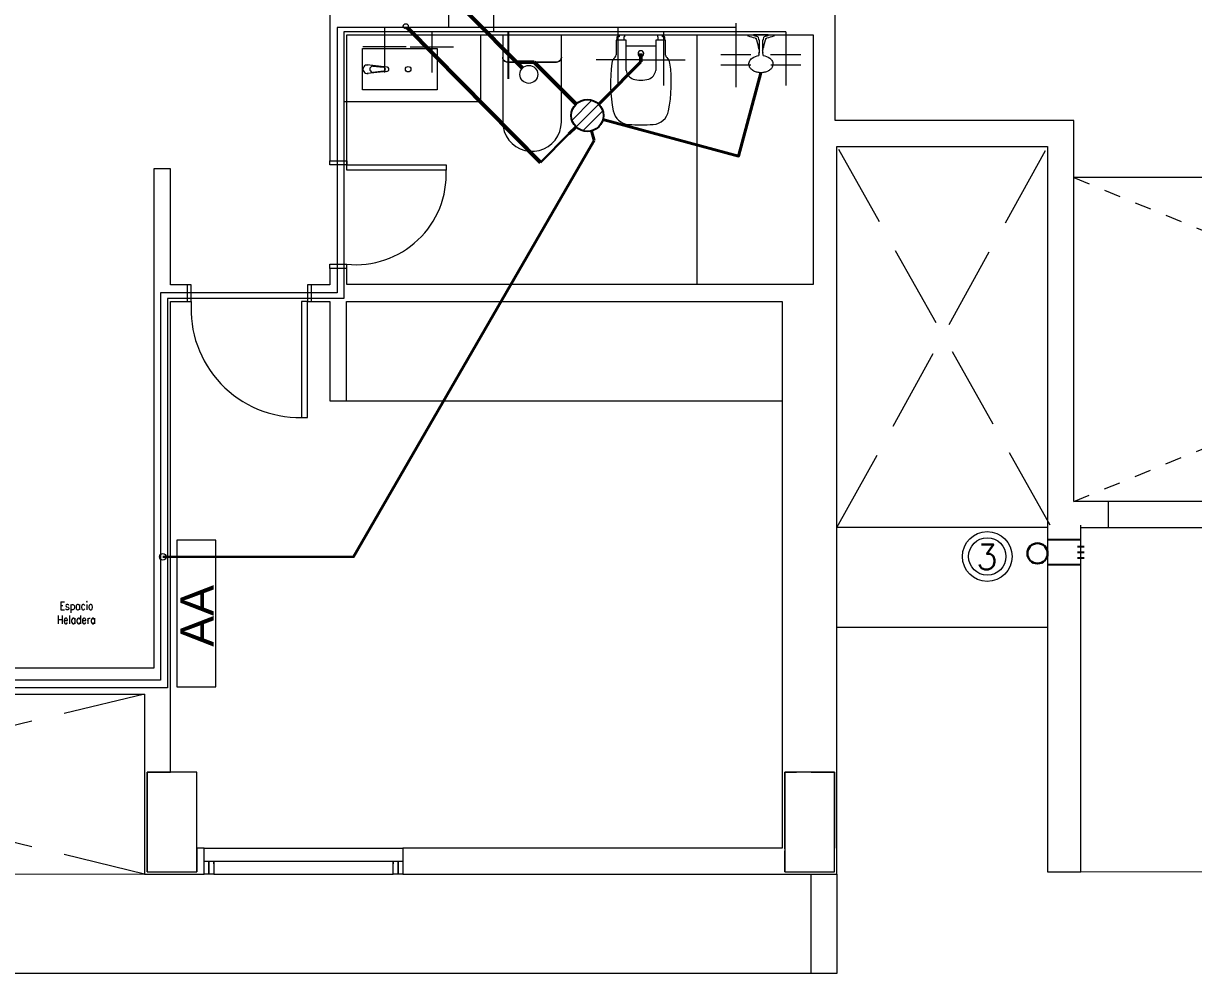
# Model space of a CAD drawing. Header units: millimetres. Extents: x 539 to 842, y -453 to -96.
# Drawn here: x 740.69 to 747.74, y -297.66 to -291.93 of the extents above; entities that cross this region are included whole.
import ezdxf

# ---------------------------------------------------------------- set-up
doc = ezdxf.new("R2010")
doc.units = ezdxf.units.MM
doc.header["$LTSCALE"] = 0.1
for name, pattern in [('ACAD_ISO02W100', [15, 12, -3]), ('CONTINUA', [0]), ('DASHED', [0.7, 0.5, -0.2])]:
    doc.linetypes.add(name, pattern=pattern)
doc.layers.get('0').update_dxf_attribs({"lineweight": 5})
for name, color, linetype, lineweight in [('00-Agua Caliente', 1, 'Continuous', 20), ('00-Agua Fria', 5, 'ACAD_ISO02W100', 20), ('A-DETL', 7, 'Continuous', 5), ('A-DETL-GENF', 7, 'Continuous', 5), ('MUEBLES', 250, 'Continuous', 5), ('P-SANR-FIXT', 7, 'Continuous', 5)]:
    doc.layers.add(name, color=color, linetype=linetype, lineweight=lineweight)
for name, color, linetype in [('00-Pluvial', 40, 'Continuous'), ('00-Secundario', 24, 'Continuous'), ('Textos', 7, 'Continuous')]:
    doc.layers.add(name, color=color, linetype=linetype)
doc.layers.add('00-Primario', color=7, linetype='Continuous', true_color=0xff2400)
doc.styles.add('Romans', font='romans.shx')
doc.styles.add('Romans 1.50', font='romans.shx', dxfattribs={"width": 0.8, "height": 0.15})
doc.styles.get("Standard").update_dxf_attribs({"font": 'arial.ttf'})

# ---------------------------------------------------------------- blocks, each defined once
blk = doc.blocks.new('Shower-Valve_Trim-KOHLER-Alteo-K-TS45106 - 2_5 GPM_ 2BZ-Oil-Rubed Nickel-684691-2-TORRE-ARQ- PB _-2_14_')
at = {"color": 8}
for p, q in [((6.7075, 2.8569), (6.718, 2.9001)), ((6.718, 2.9001), (6.721, 2.898)), ((6.7269, 2.9363), (6.7321, 2.9322)), ((6.6969, 2.8137), (6.7075, 2.8569)), ((6.7328, 2.8358), (6.7179, 2.8372)), ((6.7258, 2.8695), (6.7397, 2.8638)), ((6.7768, 2.8239), (6.73, 2.8241)), ((6.7346, 2.8396), (6.7339, 2.8366)), ((6.8134, 2.8203), (6.7346, 2.8396)), ((6.7402, 2.8627), (6.7395, 2.8597)), ((6.7395, 2.8597), (6.8183, 2.8404)), ((6.7426, 2.8755), (6.7842, 2.8541)), ((6.7781, 2.8243), (6.7784, 2.8256)), ((6.7848, 2.8518), (6.7851, 2.8531)), ((6.8239, 2.8413), (6.8318, 2.8394)), ((6.6946, 2.7787), (6.688, 2.7775)), ((6.7005, 2.8142), (6.6969, 2.8137)), ((6.8259, 2.8149), (6.8179, 2.8169))]:
    blk.add_line(p, q, dxfattribs=at)
for centre, radius, start, end in [((6.7192, 2.8954), 0.00318, 6.88973, 54.99277), ((6.5002, 2.8689), 0.2237, 0.86448, 6.88973), ((6.7291, 2.9283), 0.00488, 3.24425, 51.85077), ((5.9932, 2.8866), 0.742, 359.92493, 3.24425), ((6.5181, 2.9419), 0.2237, 325.59877, 331.62402), ((6.7176, 2.8341), 0.00308, 84.79207, 151.62402), ((6.726, 2.8167), 0.00706, 97.51629, 139.92493), ((6.727, 2.8724), 0.00308, 180.86448, 247.69643), ((6.725, 2.8244), 0.000695, 277.51629, 356.26599), ((6.7262, 2.8243), 0.000526, 67.96699, 174.17446), ((6.7301, 2.8339), 0.00985, 247.96699, 269.78928), ((6.7329, 2.8368), 0.000995, 264.79207, 346.24425), ((6.7501, 2.8856), 0.0149, 179.92493, 192.56357), ((6.7424, 2.8839), 0.00706, 192.56357, 234.97221), ((6.738, 2.8776), 0.000695, 336.22251, 54.97221), ((6.7391, 2.8771), 0.000526, 158.31404, 264.52152), ((6.7381, 2.8668), 0.00985, 62.69922, 84.52152), ((6.7393, 2.8629), 0.000995, 346.24425, 67.69643), ((6.7768, 2.8247), 0.000762, 270.09497, 0.78219), ((6.7785, 2.8247), 0.000925, 95.985, 180.78219), ((6.7786, 2.8242), 0.000513, 166.24425, 262.75471), ((6.7973, 2.4731), 0.3511, 89.93921, 93.06176), ((6.7838, 2.8534), 0.000762, 331.70632, 62.39354), ((6.7853, 2.8526), 0.000925, 151.70632, 236.5035), ((6.7856, 2.853), 0.000513, 69.7338, 166.24425), ((6.9644, 3.1558), 0.3511, 239.42674, 242.54929), ((6.8163, 2.83), 0.0125, 98.94639, 109.01015), ((6.8146, 2.8406), 0.00187, 52.85244, 98.94639), ((6.7883, 2.8258), 0.0319, 28.27667, 30.71305), ((6.8222, 2.8345), 0.00706, 76.24425, 123.30845), ((6.9162, 2.8068), 0.0905, 131.08312, 158.8669), ((6.8876, 2.8396), 0.0469, 98.13329, 131.08312), ((6.8866, 2.8465), 0.0399, 63.16756, 98.13329), ((6.8862, 2.8457), 0.0408, 36.25317, 63.16756), ((6.8665, 2.8313), 0.0652, 13.90573, 36.25317), ((6.8326, 2.8262), 0.0998, 346.24425, 359.21375), ((6.8454, 2.8261), 0.0869, 359.21375, 13.90573), ((6.6937, 2.7835), 0.00488, 280.63773, 329.24425), ((6.0602, 3.1604), 0.742, 329.24425, 332.56357), ((6.7, 2.8173), 0.00318, 277.49573, 325.59877), ((6.732, 2.8117), 0.0149, 139.92493, 152.56357), ((6.8164, 2.8304), 0.0125, 223.47835, 233.54211), ((6.81, 2.8218), 0.00187, 233.54211, 279.63606), ((6.8196, 2.8238), 0.00706, 209.18005, 256.24425), ((6.9158, 2.8049), 0.0905, 173.6216, 201.40538), ((6.8752, 2.789), 0.0469, 201.40538, 234.35521), ((6.8603, 2.8061), 0.0652, 296.23533, 318.58277), ((6.8441, 2.8205), 0.0869, 318.58277, 333.27475), ((6.8326, 2.8262), 0.0998, 333.27475, 346.24425), ((6.8711, 2.7833), 0.0399, 234.35521, 269.32094), ((6.8711, 2.7842), 0.0408, 269.32094, 296.23533)]:
    blk.add_arc(centre, radius, start, end, dxfattribs=at)
blk = doc.blocks.new('Sanitary_Toilets_Ceramica-Catalano_Zero-70-One-Piece-Close-Coupled-Syphonic - Default-V1-2-TORRE-ARQ- PB _-2_14_')
at = {"layer": 'A-DETL-GENF', "color": 8}
for p, q in [((0.0444, 0.177), (0.0015, 0.177)), ((0.0887, 0.177), (0.0444, 0.177)), ((0.1331, 0.177), (0.0887, 0.177)), ((0.1331, 0.177), (0.1423, 0.1755)), ((0.524, 0.177), (0.1331, 0.177)), ((0.1423, 0.1755), (0.1331, 0.177)), ((0.1423, 0.1755), (0.1507, 0.1713)), ((0.1507, 0.1713), (0.1423, 0.1755)), ((0.1507, 0.1713), (0.1573, 0.1646)), ((0.1573, 0.1646), (0.1507, 0.1713)), ((0.1573, 0.1646), (0.1616, 0.1563)), ((0.1616, 0.1563), (0.1573, 0.1646)), ((0.1616, 0.1563), (0.1631, 0.147)), ((0.1631, 0.147), (0.1616, 0.1563)), ((0.1631, 0.147), (0.1631, -0.147)), ((0.1631, 0.098), (0.1631, 0.147)), ((0.5531, 0.1746), (0.524, 0.177)), ((0.5815, 0.1674), (0.5531, 0.1746)), ((0.6082, 0.1557), (0.5815, 0.1674)), ((0.6327, 0.1397), (0.6082, 0.1557)), ((0.1631, 0.049), (0.1631, 0.098)), ((0.6542, 0.1199), (0.6327, 0.1397)), ((0.6722, 0.0968), (0.6542, 0.1199)), ((0.6861, 0.0711), (0.6722, 0.0968)), ((0.6956, 0.0435), (0.6861, 0.0711)), ((0.1631, 0), (0.1631, 0.049)), ((0.7004, 0.0146), (0.6956, 0.0435)), ((0.7004, -0.0146), (0.7004, 0.0146)), ((0.1631, -0.049), (0.1631, 0)), ((0.1631, -0.098), (0.1631, -0.049)), ((0.6861, -0.0711), (0.6956, -0.0435)), ((0.6956, -0.0435), (0.7004, -0.0146)), ((0.1631, -0.147), (0.1631, -0.098)), ((0.6082, -0.1557), (0.6327, -0.1397)), ((0.6327, -0.1397), (0.6542, -0.1199)), ((0.6542, -0.1199), (0.6722, -0.0968)), ((0.6722, -0.0968), (0.6861, -0.0711)), ((0.0015, -0.177), (0.0444, -0.177)), ((0.0444, -0.177), (0.0887, -0.177)), ((0.0887, -0.177), (0.1331, -0.177)), ((0.1423, -0.1755), (0.1331, -0.177)), ((0.1331, -0.177), (0.1423, -0.1755)), ((0.1331, -0.177), (0.524, -0.177)), ((0.1507, -0.1713), (0.1423, -0.1755)), ((0.1423, -0.1755), (0.1507, -0.1713)), ((0.1573, -0.1646), (0.1507, -0.1713)), ((0.1507, -0.1713), (0.1573, -0.1646)), ((0.1616, -0.1563), (0.1573, -0.1646)), ((0.1573, -0.1646), (0.1616, -0.1563)), ((0.1631, -0.147), (0.1616, -0.1563)), ((0.1616, -0.1563), (0.1631, -0.147)), ((0.524, -0.177), (0.5531, -0.1746)), ((0.5531, -0.1746), (0.5815, -0.1674)), ((0.5815, -0.1674), (0.6082, -0.1557))]:
    blk.add_line(p, q, dxfattribs=at)
blk = doc.blocks.new('Vitreous china bidet _ Debba _ Roca _ 355994xx0 - White - Debba- Roca-2705266-2-TORRE-ARQ- PB _-2_14_')
at = {"layer": 'P-SANR-FIXT', "color": 8}
for p, q in [((0.0357, 0.0802), (0.0357, 0.2622)), ((0.2143, 0.2622), (0.2143, 0.0802)), ((-0.0236, 0.1689), (-0.0236, 0.0802)), ((0.2736, 0.0802), (0.2738, 0.1687)), ((-0.0236, 0.0802), (-0.0194, 0.0802)), ((-0.0194, 0.0802), (-0.0194, 0.0596)), ((-0.0194, 0.0802), (0.0221, 0.0802)), ((0.0221, 0.0802), (0.0357, 0.0802)), ((0.0221, 0.0596), (0.0221, 0.0802)), ((0.0357, 0.1159), (0.2143, 0.1159)), ((0.2143, 0.0802), (0.2279, 0.0802)), ((0.2279, 0.0802), (0.2694, 0.0802)), ((0.2279, 0.0596), (0.2279, 0.0802)), ((0.2694, 0.0596), (0.2694, 0.0802)), ((0.2694, 0.0802), (0.2736, 0.0802)), ((-0.0194, 0.0596), (-0.006, 0.0596)), ((-0.006, 0.0596), (-0.006, 0.0508)), ((0.026, 0.0596), (0.0221, 0.0596)), ((0.026, 0.0508), (0.026, 0.0596)), ((0.224, 0.0596), (0.2279, 0.0596)), ((0.224, 0.0508), (0.224, 0.0596)), ((0.256, 0.0508), (0.256, 0.0596)), ((0.256, 0.0596), (0.2694, 0.0596))]:
    blk.add_line(p, q, dxfattribs=at)
for centre, radius, start, end in [((0.0575, 0.4868), 0.1013, 93.86915, 168.75559), ((0.125, -0.5106), 1.1009, 86.13085, 93.86915), ((0.1925, 0.4868), 0.1013, 11.24441, 86.13085), ((0.8089, 0.3374), 0.8673, 168.75559, 187.87391), ((-0.5589, 0.3374), 0.8673, 352.12609, 11.24441), ((0.1, 0.2529), 0.0649, 110.16908, 171.83092), ((0.1293, 0.1353), 0.1859, 91.32885, 106.15101), ((0.1207, 0.1353), 0.1859, 73.84899, 88.67115), ((0.15, 0.2529), 0.0649, 8.16908, 69.83092), ((0.0086, 0.2267), 0.0594, 187.87391, 225.1331), ((0.2414, 0.2267), 0.0594, 311.25476, 352.12609), ((-0.0411, 0.1689), 0.0175, 0, 63.70008), ((0.125, 0.1608), 0.0175, 0, 180), ((0.125, 0.1608), 0.0175, 180, 0), ((0.2904, 0.1686), 0.0167, 126.27151, 179.72849)]:
    blk.add_arc(centre, radius, start, end, dxfattribs=at)
blk = doc.blocks.new('Bacha 45x25cm')
at = {"layer": 'MUEBLES', "color": 8}
for p, q in [((0.1116, 0.1456), (0.0994, 0.0278)), ((0.1384, 0.1456), (0.1506, 0.0278)), ((0.1062, 0.0625), (0.1134, 0.1271)), ((0.1367, 0.1258), (0.1438, 0.0625))]:
    blk.add_line(p, q, dxfattribs=at)
blk.add_lwpolyline([(0, 0.45), (0.25, 0.45), (0.25, 0), (0, 0)], close=True, dxfattribs=at)
blk.add_circle((0.125, 0.275), 0.0166, dxfattribs=at)
for centre, radius, start, end in [((0.125, 0.1456), 0.0134, 0, 180), ((0.125, 0.1258), 0.0117, 360, 173.64144), ((0.125, 0.0278), 0.0256, 168.17214, 11.82786), ((0.125, 0.0625), 0.0188, 167.28289, 12.84679)]:
    blk.add_arc(centre, radius, start, end, dxfattribs=at)
blk = doc.blocks.new('2-2P F')
at = {"color": 8, "lineweight": 18}
for p, q in [((745.5831, -292.5165), (745.5831, -291.4704)), ((742.5348, -291.5556), (742.5348, -292.7598)), ((742.6363, -292.7598), (742.6363, -292.0001)), ((742.6363, -292.0001), (745.4491, -292.0001)), ((745.4491, -292.0001), (745.4491, -293.5071)), ((745.4531, -292.518), (745.4521, -292.518)), ((747.0209, -292.5165), (745.5831, -292.5165)), ((747.0184, -292.5165), (747.0184, -292.518)), ((747.0209, -294.8161), (747.0209, -292.5165)), ((745.5931, -297.0647), (745.5931, -292.674)), ((745.5931, -292.674), (746.8634, -292.674)), ((746.8634, -292.674), (746.8634, -294.9736)), ((742.5356, -292.7598), (742.6356, -292.7598)), ((742.5356, -292.7848), (742.5356, -292.7598)), ((742.6356, -292.7848), (742.5356, -292.7848)), ((742.6356, -292.7598), (742.6356, -292.7848)), ((742.6363, -292.7598), (742.6363, -292.7848)), ((742.6363, -292.8163), (742.6363, -292.7848)), ((742.6363, -292.7848), (743.2363, -292.7848)), ((743.2363, -292.7848), (743.2363, -292.8163)), ((741.5739, -292.8098), (741.4739, -292.8098)), ((741.4739, -292.8098), (741.4739, -295.8221)), ((741.5739, -293.5086), (741.5739, -292.8098)), ((743.2363, -292.8163), (742.6363, -292.8163)), ((751.8065, -292.8618), (747.0209, -292.8618)), ((742.5348, -293.4098), (742.5348, -293.5086)), ((742.5356, -293.3848), (742.6356, -293.3848)), ((742.5356, -293.4098), (742.5356, -293.3848)), ((742.6356, -293.4098), (742.5356, -293.4098)), ((742.6356, -293.3848), (742.6356, -293.4098)), ((742.6363, -293.5071), (742.6363, -293.4098)), ((741.6744, -293.5086), (741.5739, -293.5086)), ((741.6994, -293.5086), (741.6744, -293.5086)), ((741.6744, -293.5086), (741.6744, -293.6086)), ((741.6994, -293.6086), (741.6994, -293.5086)), ((742.4244, -293.5086), (742.3994, -293.5086)), ((742.3994, -293.5086), (742.3994, -293.6086)), ((742.5348, -293.5086), (742.4244, -293.5086)), ((742.4244, -293.6086), (742.4244, -293.5086)), ((745.4491, -293.5071), (742.6363, -293.5071)), ((741.5739, -296.4497), (741.5739, -293.6086)), ((741.5739, -293.6086), (741.6744, -293.6086)), ((741.6744, -293.6086), (741.6994, -293.6086)), ((742.3994, -293.6086), (742.3644, -293.6086)), ((742.3644, -293.6086), (742.3644, -294.3086)), ((742.3994, -294.3086), (742.3994, -293.6086)), ((742.3994, -293.6086), (742.4244, -293.6086)), ((742.4244, -293.6086), (742.5348, -293.6086)), ((742.5348, -293.6086), (742.5348, -294.2086)), ((742.6348, -293.6086), (745.2631, -293.6086)), ((742.6348, -294.2086), (742.6348, -293.6086)), ((745.2631, -293.6086), (745.2631, -296.9087)), ((742.5348, -294.2086), (742.6348, -294.2086)), ((742.6348, -294.2086), (745.2631, -294.2086)), ((742.3644, -294.3086), (742.3994, -294.3086)), ((747.2293, -294.8161), (747.0209, -294.8161)), ((747.2293, -294.8161), (747.2293, -294.9736)), ((751.5065, -294.8161), (747.2293, -294.8161)), ((746.8634, -294.9736), (745.5931, -294.9736)), ((746.8634, -294.9586), (746.8634, -297.0496)), ((747.0634, -297.0496), (747.0634, -294.9586)), ((747.0634, -294.9736), (747.2293, -294.9736)), ((747.2293, -294.9736), (751.5065, -294.9736)), ((745.5931, -295.5736), (746.8634, -295.5736)), ((741.4739, -295.8221), (738.9139, -295.8221)), ((738.9139, -295.9781), (741.4179, -295.9781)), ((741.4179, -295.9781), (741.4179, -297.0647)), ((741.5579, -296.4497), (741.4333, -296.4497)), ((741.4333, -296.4497), (741.4333, -297.0497)), ((741.4333, -297.0497), (741.4333, -296.4497)), ((741.4333, -296.4497), (741.5739, -296.4497)), ((741.5589, -296.4497), (741.5579, -296.4497)), ((741.5714, -296.4497), (741.5589, -296.4497)), ((741.5724, -296.4497), (741.5714, -296.4497)), ((741.5739, -296.4497), (741.5724, -296.4497)), ((741.7333, -296.4497), (741.5739, -296.4497)), ((741.7333, -296.9087), (741.7333, -296.4497)), ((745.3481, -296.4497), (745.2785, -296.4497)), ((745.2785, -296.4497), (745.2785, -296.9087)), ((745.2785, -296.9112), (745.2785, -296.4497)), ((745.2785, -296.4497), (745.3481, -296.4497)), ((745.4371, -296.4497), (745.3481, -296.4497)), ((745.4386, -296.4497), (745.4371, -296.4497)), ((745.4371, -296.4497), (745.5781, -296.4497)), ((745.4396, -296.4497), (745.4386, -296.4497)), ((745.4521, -296.4497), (745.4396, -296.4497)), ((745.4531, -296.4497), (745.4521, -296.4497)), ((745.5781, -296.4497), (745.4531, -296.4497)), ((745.5785, -296.4497), (745.5781, -296.4497)), ((745.5781, -296.4497), (745.5785, -296.4497)), ((745.5785, -296.9087), (745.5785, -296.4497)), ((745.5785, -296.4497), (745.5785, -296.9087)), ((741.7333, -296.9102), (741.7333, -296.9087)), ((741.7759, -296.9087), (741.7333, -296.9087)), ((741.7333, -296.9087), (741.7333, -297.0497)), ((741.7333, -296.9112), (741.7333, -296.9102)), ((741.7333, -296.9237), (741.7333, -296.9112)), ((741.7333, -296.9247), (741.7333, -296.9237)), ((741.7333, -297.0497), (741.7333, -296.9247)), ((741.7759, -296.9867), (741.7759, -296.9087)), ((741.7759, -296.9087), (742.9759, -296.9087)), ((745.2631, -296.9087), (742.9759, -296.9087)), ((742.9759, -296.9087), (742.9759, -296.9867)), ((745.2785, -296.9112), (745.2781, -296.9112)), ((745.2785, -296.9087), (745.2785, -296.9112)), ((745.2785, -296.9112), (745.2785, -296.9247)), ((745.2785, -296.9247), (745.2785, -297.0497)), ((745.2785, -297.0497), (745.2785, -296.9247)), ((745.5785, -297.0497), (745.5785, -296.9087)), ((741.7759, -296.9867), (741.8059, -296.9867)), ((741.7759, -297.0647), (741.7759, -296.9867)), ((741.8059, -296.9867), (741.8359, -296.9867)), ((741.8059, -297.0647), (741.8059, -296.9867)), ((741.8059, -296.9867), (741.8059, -297.0647)), ((741.8359, -296.9867), (742.9159, -296.9867)), ((741.8359, -297.0019), (741.8359, -296.9867)), ((741.8359, -296.9867), (741.8359, -297.0647)), ((742.9159, -296.9867), (742.9159, -297.0019)), ((742.9159, -296.9867), (742.9459, -296.9867)), ((742.9159, -297.0647), (742.9159, -296.9867)), ((742.9459, -296.9867), (742.9459, -297.0647)), ((742.9459, -296.9867), (742.9759, -296.9867)), ((742.9459, -297.0647), (742.9459, -296.9867)), ((742.9759, -296.9867), (742.9759, -297.0647)), ((736.9489, -297.0497), (741.4179, -297.0647)), ((741.4179, -297.0647), (741.7759, -297.0647)), ((741.4333, -297.0497), (741.4329, -297.0497)), ((741.4333, -297.0497), (741.5739, -297.0497)), ((741.5739, -297.0497), (741.7333, -297.0497)), ((741.8059, -297.0647), (741.7759, -297.0647)), ((741.8359, -297.0647), (741.8059, -297.0647)), ((741.8359, -297.0647), (742.9159, -297.0647)), ((742.9459, -297.0647), (742.9159, -297.0647)), ((742.9759, -297.0647), (742.9459, -297.0647)), ((742.9759, -297.0647), (745.5931, -297.0647)), ((745.2785, -297.0497), (745.5785, -297.0497)), ((745.4371, -297.6647), (745.4371, -297.0647)), ((745.5931, -297.0647), (745.5931, -297.6647)), ((746.8634, -297.0496), (747.0634, -297.0496)), ((747.0634, -297.0496), (758.1198, -297.0347)), ((745.4371, -297.6647), (733.6092, -297.6647)), ((745.5931, -297.6647), (745.4371, -297.6647))]:
    blk.add_line(p, q, dxfattribs=at)
at = {"color": 8, "linetype": 'DASHED', "lineweight": 18, "ltscale": 10}
for p, q in [((746.8784, -294.9586), (745.5931, -292.674)), ((745.5931, -294.9736), (746.8634, -292.674)), ((741.4179, -295.9781), (736.9489, -297.0497)), ((741.4179, -297.0647), (736.9489, -295.9781))]:
    blk.add_line(p, q, dxfattribs=at)
at = {"color": 8, "linetype": 'DASHED', "lineweight": 18}
for p, q in [((747.0209, -294.8161), (751.8065, -292.8618)), ((747.0209, -292.8618), (751.8065, -294.8161))]:
    blk.add_line(p, q, dxfattribs=at)
at = {"color": 8, "linetype": 'CONTINUA', "lineweight": 18}
for p, q in [((741.848, -295.05), (741.6116, -295.05)), ((741.6116, -295.05), (741.6116, -295.9349)), ((741.848, -295.9349), (741.848, -295.05)), ((741.6116, -295.9349), (741.848, -295.9349))]:
    blk.add_line(p, q, dxfattribs=at)
at = {"color": 8, "lineweight": 18}
for centre, radius, start, end in [((742.6905, -292.8411), 0.5464, 264.31204, 2.59832), ((742.3511, -293.6553), 0.6534, 175.89838, 271.16402)]:
    blk.add_arc(centre, radius, start, end, dxfattribs=at)
at = {"layer": 'A-DETL', "color": 8, "linetype": 'ByBlock', "lineweight": 18}
for p, q in [((743.4452, -292.4026), (743.4452, -292.0001)), ((742.6199, -292.4026), (743.4452, -292.4027))]:
    blk.add_line(p, q, dxfattribs=at)
at = {"layer": 'A-DETL', "color": 8, "lineweight": 18}
blk.add_line((744.7501, -293.5001), (744.7502, -292.0001), dxfattribs=at)
at = {"layer": 'MUEBLES', "lineweight": 18, "rotation": 269.9999997145658}
blk.add_blockref('Bacha 45x25cm', (742.7322, -292.0828), dxfattribs=at)
blk.add_blockref('Bacha 45x25cm', (742.7322, -292.0828), dxfattribs=at)
at = {"layer": 'P-SANR-FIXT', "lineweight": 18}
for name, p, rotation in [('Sanitary_Toilets_Ceramica-Catalano_Zero-70-One-Piece-Close-Coupled-Syphonic - Default-V1-2-TORRE-ARQ- PB _-2_14_', (743.7541, -292.0023), 269.9999999508732), ('Vitreous china bidet _ Debba _ Roca _ 355994xx0 - White - Debba- Roca-2705266-2-TORRE-ARQ- PB _-2_14_', (744.5357, -291.9531), 180)]:
    blk.add_blockref(name, p, dxfattribs=dict(at, rotation=rotation))
at = {"layer": 'P-SANR-FIXT', "lineweight": 18, "xscale": -1, "rotation": 76.24075343670569}
blk.add_blockref('Shower-Valve_Trim-KOHLER-Alteo-K-TS45106 - 2_5 GPM_ 2BZ-Oil-Rubed Nickel-684691-2-TORRE-ARQ- PB _-2_14_', (749.5048, -286.1647), dxfattribs=at)
at = {"color": 8, "linetype": 'CONTINUA', "lineweight": 13}
blk.add_text('AA', height=0.2, rotation=90, dxfattribs=at).set_placement((741.8341, -295.6925))
at = {"color": 8, "lineweight": 18, "style": 'Romans 1.50', "width": 0.8}
for s, p in [('Espacio', (740.9048, -295.4705)), ('Heladera', (740.8896, -295.5538))]:
    blk.add_text(s, height=0.05, dxfattribs=at).set_placement(p)

msp = doc.modelspace()

# ---------------------------------------------------------------- linework, layer by layer
at = {"layer": '00-Agua Caliente', "color": 1, "linetype": 'Continuous', "lineweight": 20}
for p, q in [((744.9832, -291.9296), (744.9832, -292.3158)), ((742.8637, -291.9554), (742.8637, -292.2285)), ((744.2717, -291.9554), (744.2717, -292.306)), ((742.9946, -292.073), (742.7328, -292.073)), ((744.4026, -292.1506), (744.1408, -292.1506)), ((744.892, -292.1186), (745.0745, -292.1186)), ((744.8933, -292.1815), (745.0731, -292.1815))]:
    msp.add_line(p, q, dxfattribs=at)
at = {"layer": '00-Agua Caliente', "linetype": 'CONTINUA'}
for points in [[(743.3182, -290.438), (743.2506, -290.438), (743.2506, -291.9554)], [(742.5785, -291.9554), (742.5785, -293.5561), (741.5135, -293.5561), (741.5135, -295.8933), (738.5394, -295.8933)], [(744.9832, -291.9554), (742.5785, -291.9554)]]:
    msp.add_lwpolyline(points, dxfattribs=at)
at = {"layer": '00-Agua Fria', "color": 5, "linetype": 'Continuous', "lineweight": 20}
for p, q in [((743.1502, -291.9812), (743.1502, -292.2285)), ((744.547, -291.9812), (744.547, -292.306)), ((745.2843, -291.9812), (745.2843, -292.306)), ((743.0193, -292.073), (743.2811, -292.073)), ((744.4161, -292.1506), (744.6779, -292.1506)), ((745.193, -292.1186), (745.3755, -292.1186)), ((745.1943, -292.1815), (745.3742, -292.1815))]:
    msp.add_line(p, q, dxfattribs=at)
at = {"layer": '00-Agua Fria', "color": 5, "lineweight": 25}
msp.add_line((743.6099, -291.9812), (743.6099, -292.266), dxfattribs=at)
at = {"layer": '00-Agua Fria', "ltscale": 3}
for points in [[(743.4472, -290.4132), (743.522, -290.4132), (743.522, -291.9849)], [(742.6188, -291.9812), (742.6188, -293.5916), (741.5552, -293.5916), (741.5552, -295.9411), (737.6503, -295.9411)], [(745.2843, -291.9812), (742.6188, -291.9812)]]:
    msp.add_lwpolyline(points, dxfattribs=at)
at = {"layer": '00-Pluvial', "lineweight": 25}
for p, q in [((747.0635, -295.0483), (746.8635, -295.0482)), ((747.0833, -295.089), (747.0437, -295.089)), ((747.0833, -295.1233), (747.0437, -295.1233)), ((747.0833, -295.1576), (747.0437, -295.1576)), ((747.0634, -295.1983), (746.8634, -295.1982))]:
    msp.add_line(p, q, dxfattribs=at)
at = {"layer": '00-Pluvial', "lineweight": 20}
for radius in [0.15, 0.1127]:
    msp.add_circle((746.4993, -295.1478), radius, dxfattribs=at)
at = {"layer": '00-Pluvial', "lineweight": 30}
msp.add_circle((746.8023, -295.1291), 0.0612, dxfattribs=at)
at = {"layer": '00-Primario', "lineweight": 50}
for points in [[(743.6966, -292.2006), (743.3603, -291.8643)], [(743.6613, -292.1654), (743.766, -292.1654)], [(744.0193, -292.4187), (743.766, -292.1654)]]:
    msp.add_lwpolyline(points, dxfattribs=at)
at = {"layer": '00-Primario', "lineweight": 20}
msp.add_circle((743.7348, -292.2389), 0.0541, dxfattribs=at)
at = {"layer": '00-Secundario', "lineweight": 15}
for p, q in [((743.9951, -292.5151), (744.1149, -292.3943)), ((744.0193, -292.5555), (744.1561, -292.4187)), ((744.0604, -292.5799), (744.1802, -292.4591))]:
    msp.add_line(p, q, dxfattribs=at)
at = {"layer": '00-Secundario', "lineweight": 50}
for points in [[(743.0032, -291.9588), (743.8046, -292.7702)], [(744.4107, -292.1138), (744.4107, -292.1641)]]:
    msp.add_lwpolyline(points, dxfattribs=at)
at = {"layer": '00-Secundario', "lineweight": 40}
for points in [[(744.4107, -292.1641), (744.1851, -292.3897)], [(744.1811, -292.5121), (744.9999, -292.7315), (745.1346, -292.2288)], [(744.1561, -292.4187), (744.1851, -292.3897)], [(744.0193, -292.5555), (743.9768, -292.598)], [(744.1283, -292.6385), (744.109, -292.6718)], [(744.1127, -292.5805), (744.1283, -292.6385)]]:
    msp.add_lwpolyline(points, dxfattribs=at)
at = {"layer": '00-Secundario', "lineweight": 30}
for points in [[(743.9768, -292.598), (743.8046, -292.7702)], [(744.109, -292.6718), (742.6783, -295.15), (741.5278, -295.15)]]:
    msp.add_lwpolyline(points, dxfattribs=at)
at = {"layer": '00-Secundario', "linetype": 'Continuous', "lineweight": 20}
msp.add_circle((742.9926, -291.948), 0.0151, dxfattribs=at)
at = {"layer": '00-Secundario', "lineweight": 25}
msp.add_circle((744.0877, -292.4871), 0.0967, dxfattribs=at)
msp.add_circle((744.0877, -292.4871), 0.0967, dxfattribs=at)
at = {"layer": '00-Secundario', "linetype": 'CONTINUA', "lineweight": 20}
msp.add_circle((741.5278, -295.15), 0.02, dxfattribs=at)

# ---------------------------------------------------------------- block references
at = {"color": 2, "linetype": 'CONTINUA', "lineweight": 13}
msp.add_blockref('2-2P F', (0, 0), dxfattribs=at)

# ---------------------------------------------------------------- texts
at = {"layer": 'Textos', "style": 'Romans'}
msp.add_text('3', height=0.15, rotation=0, dxfattribs=at).set_placement((746.4331, -295.2255))

doc.saveas('drawing.dxf')
